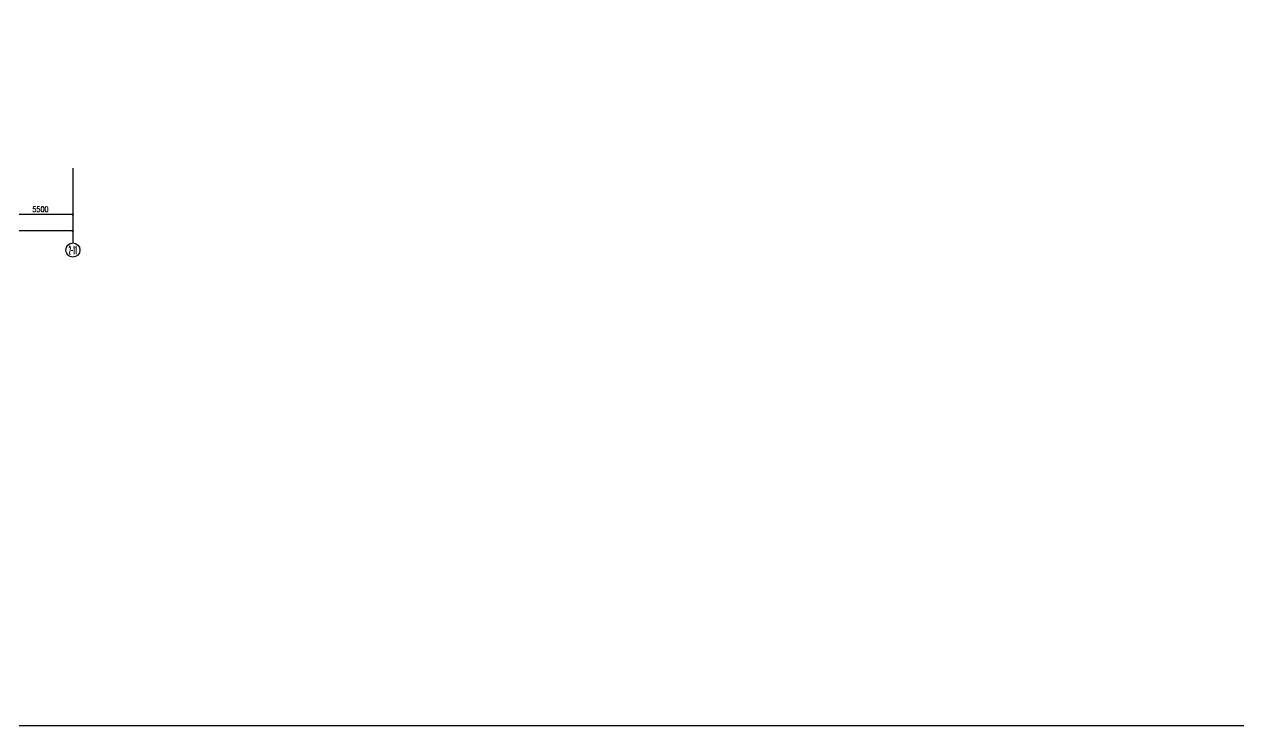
# Model space of a CAD drawing. Extents: x -781653 to 929899, y -295171 to 30012.
# Drawn here: x 326631 to 429631, y -281685 to -222206 of the extents above; entities that cross this region are included whole.
import ezdxf
from ezdxf.enums import TextEntityAlignment as Align

# ---------------------------------------------------------------- set-up
doc = ezdxf.new("R2010")
doc.units = 0
doc.header["$LTSCALE"] = 10
doc.header["$MEASUREMENT"] = 0
doc.linetypes.add('CENTER', pattern=[2, 1.25, -0.25, 0.25, -0.25])
doc.layers.get('0').update_dxf_attribs({"linetype": 'CONTINUOUS'})
doc.layers.get('Defpoints').update_dxf_attribs({"linetype": 'CONTINUOUS'})
for name, color, linetype in [('AXIS', 3, 'CONTINUOUS'), ('AXIS_TEXT', 7, 'CONTINUOUS'), ('DOTE', 8, 'CENTER'), ('PUB_DIM', 3, 'CONTINUOUS')]:
    doc.layers.add(name, color=color, linetype=linetype)
doc.layers.get('DOTE').off()
doc.styles.add('_TCH_AXIS', font='COMPLEX', dxfattribs={"bigfont": 'GBCBIG'})
doc.styles.add('COMPLEX', font='COMPLEX')
doc.styles.add('DIM_FONT', font='SIMPLEX', dxfattribs={"width": 0.8, "bigfont": 'HZTXT'})
doc.dimstyles.new('DIMN300', dxfattribs={"dimscale": 3, "dimtxt": 300, "dimasz": 100, "dimexe": 250, "dimexo": 300, "dimgap": 150, "dimtad": 1, "dimdec": 0, "dimzin": 0, "dimdsep": 46, "dimtxsty": 'DIM_FONT', "dimblk": 'ARCHTICK', "dimcen": 0.09, "dimclrt": 7, "dimazin": 2, "dimtfac": 1, "dimtdec": 0, "dimtix": 1, "dimtmove": 2, "dimatfit": 3, "dimfxl": 0, "dimtolj": 1, "dimtzin": 0, "dimarcsym": 0})

# ---------------------------------------------------------------- blocks, each defined once
blk = doc.blocks.new('_ArchTick')
at = {"color": 0, "linetype": 'ByBlock', "const_width": 0.4}
blk.add_lwpolyline([(-0.5, -0.5), (0.5, 0.5)], dxfattribs=at)
blk = doc.blocks.new('*D123')
at = {"layer": 'Defpoints', "color": 0}
for p in [(150164, 7535), (155664, 7535), (150164, 3600)]:
    blk.add_point(p, dxfattribs=at)
at = {"layer": 'PUB_DIM', "color": 0, "lineweight": -2}
for p, q in [((150164, 7085), (150164, 3225)), ((155664, 7085), (155664, 3225)), ((155664, 3600), (150164, 3600))]:
    blk.add_line(p, q, dxfattribs=at)
at = {"layer": 'PUB_DIM', "color": 0, "lineweight": -2, "xscale": 150, "yscale": 150, "zscale": 150, "rotation": 180}
blk.add_blockref('_ArchTick', (150164, 3600), dxfattribs=at)
at = {"layer": 'PUB_DIM', "color": 0, "lineweight": -2, "xscale": 150, "yscale": 150, "zscale": 150}
blk.add_blockref('_ArchTick', (155664, 3600), dxfattribs=at)
at = {"layer": 'PUB_DIM', "color": 7, "insert": (152914, 4050), "char_height": 450, "attachment_point": 5, "style": 'DIM_FONT'}
blk.add_mtext('\\A1;5500', dxfattribs=at)
blk = doc.blocks.new('*D146')
at = {"layer": 'Defpoints', "color": 0}
for p in [(9264, 7535), (155664, 7535), (9264, 2220)]:
    blk.add_point(p, dxfattribs=at)
at = {"layer": 'PUB_DIM', "color": 0, "lineweight": -2}
for p, q in [((9264, 7085), (9264, 1845)), ((155664, 7085), (155664, 1845)), ((155664, 2220), (9264, 2220))]:
    blk.add_line(p, q, dxfattribs=at)
at = {"layer": 'PUB_DIM', "color": 0, "lineweight": -2, "xscale": 150, "yscale": 150, "zscale": 150, "rotation": 180}
blk.add_blockref('_ArchTick', (9264, 2220), dxfattribs=at)
at = {"layer": 'PUB_DIM', "color": 0, "lineweight": -2, "xscale": 150, "yscale": 150, "zscale": 150}
blk.add_blockref('_ArchTick', (155664, 2220), dxfattribs=at)
at = {"layer": 'PUB_DIM', "color": 7, "insert": (82464, 2670), "char_height": 450, "attachment_point": 5, "style": 'DIM_FONT'}
blk.add_mtext('\\A1;146400', dxfattribs=at)
blk = doc.blocks.new('_AXISO')
blk.add_circle((0, 0), 0.5)
at = {"layer": 'AXIS_TEXT', "style": 'COMPLEX', "width": 1.041667}
blk.add_attdef('A', text='', height=0.56, dxfattribs=at).set_placement((-0.25, -0.28), (0.25, -0.28), align=Align.FIT)
blk = doc.blocks.new('A$C35934B5C')
at = {"layer": 'AXIS'}
blk.add_line((155664.2, 7534.5), (155664.2, 1200), dxfattribs=at)
ref = blk.add_blockref('_AXISO', (155664.2, 600), dxfattribs=dict(at, xscale=1200, yscale=1200, zscale=1200))
ref.add_attrib('A', '2-11', dxfattribs={"layer": 'AXIS_TEXT', "linetype": 'ByBlock', "height": 678.82, "style": '_TCH_AXIS', "width": 0.3}).set_placement((155324.8, 260.6), (156003.6, 260.6), align=Align.FIT)
at = {"layer": 'PUB_DIM'}
dim = blk.add_linear_dim(base=(9264.2, 2219.7), p1=(155664.2, 7534.5), p2=(9264.2, 7534.5), dimstyle='DIMN300', override={"dimscale": 1.5}, dxfattribs=at)
dim.commit()
dim.dimension.update_dxf_attribs({"geometry": '*D146', "text_midpoint": (82464.2, 2669.7)})
dim = blk.add_linear_dim(base=(150164.2, 3600), p1=(155664.2, 7534.5), p2=(150164.2, 7534.5), angle=180, dimstyle='DIMN300', override={"dimscale": 1.5}, dxfattribs=at)
dim.commit()
dim.dimension.update_dxf_attribs({"geometry": '*D123', "text_midpoint": (152914.2, 4050)})

msp = doc.modelspace()

# ---------------------------------------------------------------- linework, layer by layer
at = {"layer": 'Defpoints'}
msp.add_lwpolyline([(127382.3, -35385.3), (528640.4, -35385.3), (528640.4, -281685.3), (127382.3, -281685.3)], close=True, dxfattribs=at)

# ---------------------------------------------------------------- block references
at = {"layer": 'DOTE', "color": 3}
msp.add_blockref('A$C35934B5C', (175089.6, -241945.8), dxfattribs=at)

doc.saveas('drawing.dxf')
